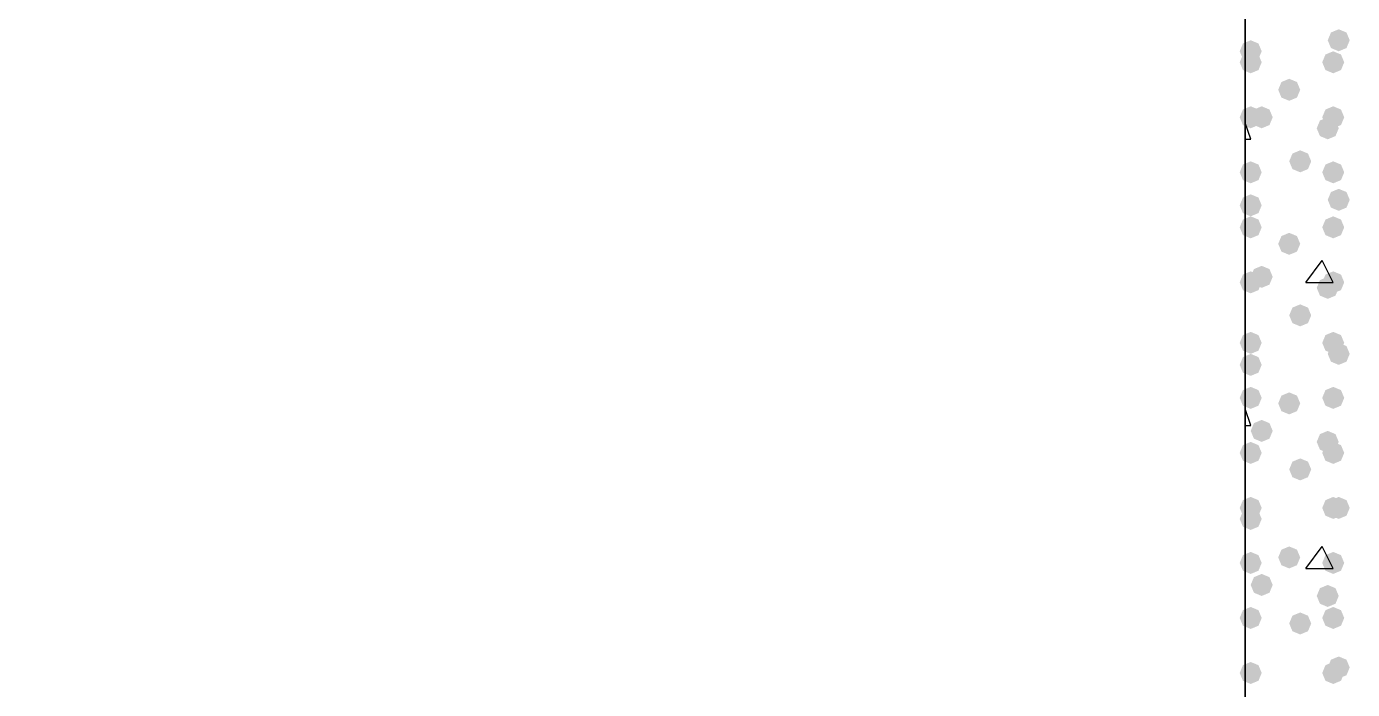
# Model space of a CAD drawing. Header units: millimetres. Extents: x 0 to 420, y 0 to 297.
# Drawn here: x 206.73 to 216.94, y 109.35 to 114.45 of the extents above; entities that cross this region are included whole.
import ezdxf

# ---------------------------------------------------------------- set-up
doc = ezdxf.new("R2010")
doc.units = ezdxf.units.MM
doc.layers.get('0').update_dxf_attribs({"linetype": 'CONTINUOUS'})

msp = doc.modelspace()

# ---------------------------------------------------------------- hatches: boundary and pattern name
at = {"true_color": 0x000008}
for points in [[(216.916, 114.342333), (216.891129, 114.282537), (216.831333, 114.257667), (216.771538, 114.282537), (216.746667, 114.342333), (216.771537, 114.402129), (216.831333, 114.427), (216.891129, 114.402129)], [(216.238667, 114.257667), (216.213796, 114.197871), (216.154, 114.173), (216.094204, 114.197871), (216.069333, 114.257667), (216.094204, 114.317462), (216.154, 114.342333), (216.213796, 114.317463)], [(216.238667, 114.173), (216.213796, 114.113204), (216.154, 114.088333), (216.094204, 114.113204), (216.069333, 114.173), (216.094204, 114.232796), (216.154, 114.257667), (216.213796, 114.232796)], [(216.873667, 114.173), (216.848796, 114.113204), (216.789, 114.088333), (216.729204, 114.113204), (216.704333, 114.173), (216.729204, 114.232796), (216.789, 114.257667), (216.848796, 114.232796)], [(216.535, 113.961333), (216.510129, 113.901537), (216.450333, 113.876667), (216.390537, 113.901537), (216.365667, 113.961333), (216.390537, 114.021129), (216.450333, 114.046), (216.510129, 114.021129)], [(216.238667, 113.749667), (216.213796, 113.689871), (216.154, 113.665), (216.094204, 113.689871), (216.069333, 113.749667), (216.094204, 113.809462), (216.154, 113.834333), (216.213796, 113.809463)], [(216.323333, 113.749667), (216.298463, 113.689871), (216.238667, 113.665), (216.178871, 113.689871), (216.154, 113.749667), (216.178871, 113.809462), (216.238667, 113.834333), (216.298462, 113.809463)], [(216.873667, 113.749667), (216.848796, 113.689871), (216.789, 113.665), (216.729204, 113.689871), (216.704333, 113.749667), (216.729204, 113.809462), (216.789, 113.834333), (216.848796, 113.809463)], [(216.831333, 113.665), (216.806462, 113.605204), (216.746667, 113.580333), (216.686871, 113.605204), (216.662, 113.665), (216.686871, 113.724796), (216.746667, 113.749667), (216.806462, 113.724796)], [(216.619667, 113.411), (216.594796, 113.351204), (216.535, 113.326333), (216.475204, 113.351204), (216.450333, 113.411), (216.475204, 113.470796), (216.535, 113.495667), (216.594796, 113.470796)], [(216.238667, 113.326333), (216.213796, 113.266537), (216.154, 113.241667), (216.094204, 113.266537), (216.069333, 113.326333), (216.094204, 113.386129), (216.154, 113.411), (216.213796, 113.386129)], [(216.873667, 113.326333), (216.848796, 113.266537), (216.789, 113.241667), (216.729204, 113.266537), (216.704333, 113.326333), (216.729204, 113.386129), (216.789, 113.411), (216.848796, 113.386129)], [(216.238667, 113.072333), (216.213796, 113.012538), (216.154, 112.987667), (216.094204, 113.012538), (216.069333, 113.072333), (216.094204, 113.132129), (216.154, 113.157), (216.213796, 113.132129)], [(216.916, 113.114667), (216.891129, 113.054871), (216.831333, 113.03), (216.771538, 113.054871), (216.746667, 113.114667), (216.771537, 113.174462), (216.831333, 113.199333), (216.891129, 113.174463)], [(216.238667, 112.903), (216.213796, 112.843204), (216.154, 112.818333), (216.094204, 112.843204), (216.069333, 112.903), (216.094204, 112.962796), (216.154, 112.987667), (216.213796, 112.962796)], [(216.873667, 112.903), (216.848796, 112.843204), (216.789, 112.818333), (216.729204, 112.843204), (216.704333, 112.903), (216.729204, 112.962796), (216.789, 112.987667), (216.848796, 112.962796)], [(216.535, 112.776), (216.510129, 112.716204), (216.450333, 112.691333), (216.390537, 112.716204), (216.365667, 112.776), (216.390537, 112.835796), (216.450333, 112.860667), (216.510129, 112.835796)], [(216.238667, 112.479667), (216.213796, 112.419871), (216.154, 112.395), (216.094204, 112.419871), (216.069333, 112.479667), (216.094204, 112.539462), (216.154, 112.564333), (216.213796, 112.539463)], [(216.323333, 112.522), (216.298463, 112.462204), (216.238667, 112.437333), (216.178871, 112.462204), (216.154, 112.522), (216.178871, 112.581796), (216.238667, 112.606667), (216.298462, 112.581796)], [(216.873667, 112.479667), (216.848796, 112.419871), (216.789, 112.395), (216.729204, 112.419871), (216.704333, 112.479667), (216.729204, 112.539462), (216.789, 112.564333), (216.848796, 112.539463)], [(216.831333, 112.437333), (216.806462, 112.377537), (216.746667, 112.352667), (216.686871, 112.377537), (216.662, 112.437333), (216.686871, 112.497129), (216.746667, 112.522), (216.806462, 112.497129)], [(216.619667, 112.225667), (216.594796, 112.165871), (216.535, 112.141), (216.475204, 112.165871), (216.450333, 112.225667), (216.475204, 112.285462), (216.535, 112.310333), (216.594796, 112.285463)], [(216.238667, 112.014), (216.213796, 111.954204), (216.154, 111.929333), (216.094204, 111.954204), (216.069333, 112.014), (216.094204, 112.073796), (216.154, 112.098667), (216.213796, 112.073796)], [(216.873667, 112.014), (216.848796, 111.954204), (216.789, 111.929333), (216.729204, 111.954204), (216.704333, 112.014), (216.729204, 112.073796), (216.789, 112.098667), (216.848796, 112.073796)], [(216.238667, 111.844667), (216.213796, 111.784871), (216.154, 111.76), (216.094204, 111.784871), (216.069333, 111.844667), (216.094204, 111.904462), (216.154, 111.929333), (216.213796, 111.904463)], [(216.916, 111.929333), (216.891129, 111.869537), (216.831333, 111.844667), (216.771538, 111.869537), (216.746667, 111.929333), (216.771537, 111.989129), (216.831333, 112.014), (216.891129, 111.989129)], [(216.238667, 111.590667), (216.213796, 111.530871), (216.154, 111.506), (216.094204, 111.530871), (216.069333, 111.590667), (216.094204, 111.650462), (216.154, 111.675333), (216.213796, 111.650463)], [(216.535, 111.548333), (216.510129, 111.488538), (216.450333, 111.463667), (216.390537, 111.488538), (216.365667, 111.548333), (216.390537, 111.608129), (216.450333, 111.633), (216.510129, 111.608129)], [(216.873667, 111.590667), (216.848796, 111.530871), (216.789, 111.506), (216.729204, 111.530871), (216.704333, 111.590667), (216.729204, 111.650462), (216.789, 111.675333), (216.848796, 111.650463)], [(216.323333, 111.336667), (216.298463, 111.276871), (216.238667, 111.252), (216.178871, 111.276871), (216.154, 111.336667), (216.178871, 111.396462), (216.238667, 111.421333), (216.298462, 111.396463)], [(216.831333, 111.252), (216.806462, 111.192204), (216.746667, 111.167333), (216.686871, 111.192204), (216.662, 111.252), (216.686871, 111.311796), (216.746667, 111.336667), (216.806462, 111.311796)], [(216.238667, 111.167333), (216.213796, 111.107537), (216.154, 111.082667), (216.094204, 111.107537), (216.069333, 111.167333), (216.094204, 111.227129), (216.154, 111.252), (216.213796, 111.227129)], [(216.873667, 111.167333), (216.848796, 111.107537), (216.789, 111.082667), (216.729204, 111.107537), (216.704333, 111.167333), (216.729204, 111.227129), (216.789, 111.252), (216.848796, 111.227129)], [(216.619667, 111.040333), (216.594796, 110.980538), (216.535, 110.955667), (216.475204, 110.980538), (216.450333, 111.040333), (216.475204, 111.100129), (216.535, 111.125), (216.594796, 111.100129)], [(216.238667, 110.744), (216.213796, 110.684204), (216.154, 110.659333), (216.094204, 110.684204), (216.069333, 110.744), (216.094204, 110.803796), (216.154, 110.828667), (216.213796, 110.803796)], [(216.873667, 110.744), (216.848796, 110.684204), (216.789, 110.659333), (216.729204, 110.684204), (216.704333, 110.744), (216.729204, 110.803796), (216.789, 110.828667), (216.848796, 110.803796)], [(216.916, 110.744), (216.891129, 110.684204), (216.831333, 110.659333), (216.771538, 110.684204), (216.746667, 110.744), (216.771537, 110.803796), (216.831333, 110.828667), (216.891129, 110.803796)], [(216.238667, 110.659333), (216.213796, 110.599537), (216.154, 110.574667), (216.094204, 110.599537), (216.069333, 110.659333), (216.094204, 110.719129), (216.154, 110.744), (216.213796, 110.719129)], [(216.238667, 110.320667), (216.213796, 110.260871), (216.154, 110.236), (216.094204, 110.260871), (216.069333, 110.320667), (216.094204, 110.380462), (216.154, 110.405333), (216.213796, 110.380463)], [(216.535, 110.363), (216.510129, 110.303204), (216.450333, 110.278333), (216.390537, 110.303204), (216.365667, 110.363), (216.390537, 110.422796), (216.450333, 110.447667), (216.510129, 110.422796)], [(216.873667, 110.320667), (216.848796, 110.260871), (216.789, 110.236), (216.729204, 110.260871), (216.704333, 110.320667), (216.729204, 110.380462), (216.789, 110.405333), (216.848796, 110.380463)], [(216.323333, 110.151333), (216.298463, 110.091537), (216.238667, 110.066667), (216.178871, 110.091537), (216.154, 110.151333), (216.178871, 110.211129), (216.238667, 110.236), (216.298462, 110.211129)], [(216.831333, 110.066667), (216.806462, 110.006871), (216.746667, 109.982), (216.686871, 110.006871), (216.662, 110.066667), (216.686871, 110.126462), (216.746667, 110.151333), (216.806462, 110.126463)], [(216.238667, 109.897333), (216.213796, 109.837538), (216.154, 109.812667), (216.094204, 109.837538), (216.069333, 109.897333), (216.094204, 109.957129), (216.154, 109.982), (216.213796, 109.957129)], [(216.873667, 109.897333), (216.848796, 109.837538), (216.789, 109.812667), (216.729204, 109.837538), (216.704333, 109.897333), (216.729204, 109.957129), (216.789, 109.982), (216.848796, 109.957129)], [(216.619667, 109.855), (216.594796, 109.795204), (216.535, 109.770333), (216.475204, 109.795204), (216.450333, 109.855), (216.475204, 109.914796), (216.535, 109.939667), (216.594796, 109.914796)], [(216.916, 109.516333), (216.891129, 109.456537), (216.831333, 109.431667), (216.771538, 109.456537), (216.746667, 109.516333), (216.771537, 109.576129), (216.831333, 109.601), (216.891129, 109.576129)], [(216.238667, 109.474), (216.213796, 109.414204), (216.154, 109.389333), (216.094204, 109.414204), (216.069333, 109.474), (216.094204, 109.533796), (216.154, 109.558667), (216.213796, 109.533796)], [(216.238667, 109.474), (216.213796, 109.414204), (216.154, 109.389333), (216.094204, 109.414204), (216.069333, 109.474), (216.094204, 109.533796), (216.154, 109.558667), (216.213796, 109.533796)], [(216.873667, 109.474), (216.848796, 109.414204), (216.789, 109.389333), (216.729204, 109.414204), (216.704333, 109.474), (216.729204, 109.533796), (216.789, 109.558667), (216.848796, 109.533796)]]:
    msp.add_hatch(color=0, dxfattribs=at).paths.add_polyline_path(points, flags=0)

# ---------------------------------------------------------------- linework, layer by layer
at = {"color": 0, "true_color": 0x0000fd}
msp.add_lwpolyline([(216.111667, 127.296333), (378.544667, 127.296333), (378.544667, 146.346333), (34.586333, 146.346333), (34.586333, 127.296333), (197.019333, 127.296333), (197.019333, 106.087333), (216.111667, 106.087333)], close=True, dxfattribs=at)
at = {"color": 0, "true_color": 0x000007}
msp.add_lwpolyline([(216.111667, 125.179667), (216.111667, 106.087333)], dxfattribs=at)
at = {"color": 0, "true_color": 0x000008}
for points in [[(216.154, 113.580333), (216.111667, 113.707333)], [(216.111667, 113.580333), (216.154, 113.580333)], [(216.577333, 112.479667), (216.704333, 112.649)], [(216.789, 112.479667), (216.704333, 112.649)], [(216.577333, 112.479667), (216.789, 112.479667)], [(216.154, 111.379), (216.111667, 111.506)], [(216.111667, 111.379), (216.154, 111.379)], [(216.577333, 110.278333), (216.704333, 110.447667)], [(216.789, 110.278333), (216.704333, 110.447667)], [(216.577333, 110.278333), (216.789, 110.278333)]]:
    msp.add_lwpolyline(points, dxfattribs=at)

doc.saveas('drawing.dxf')
